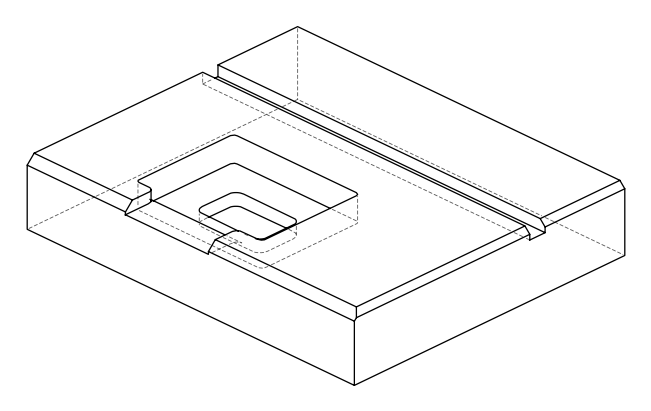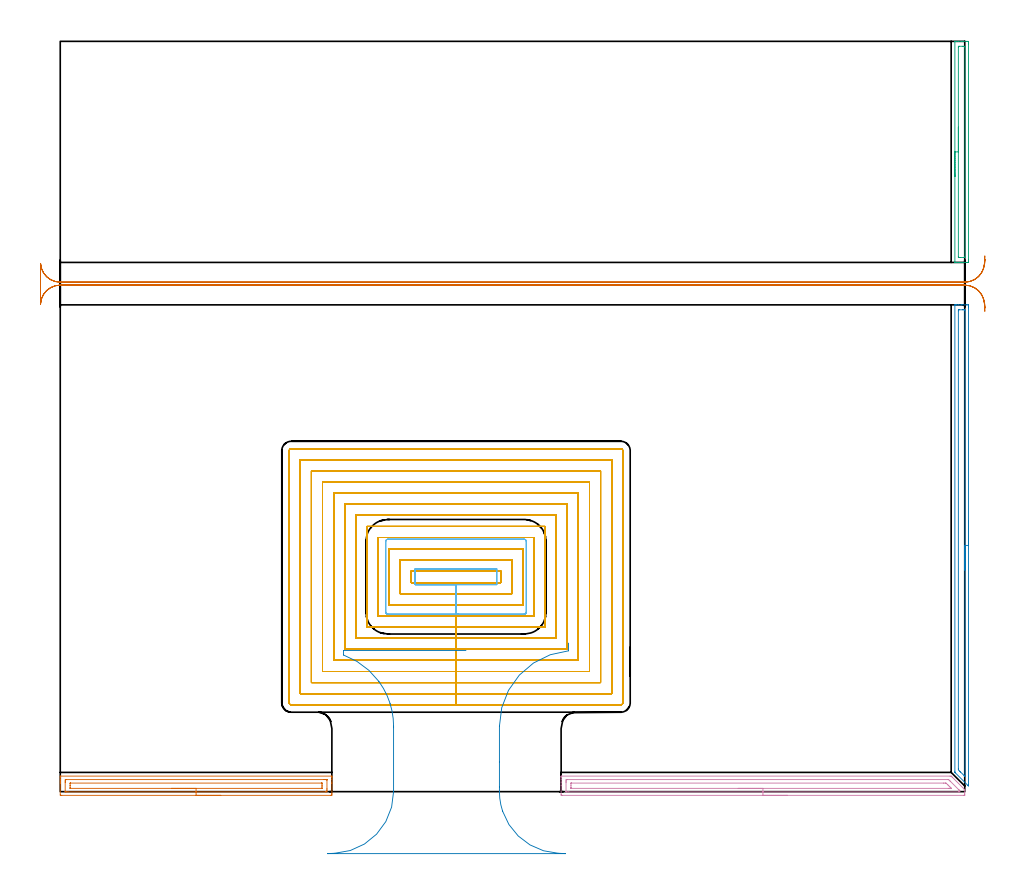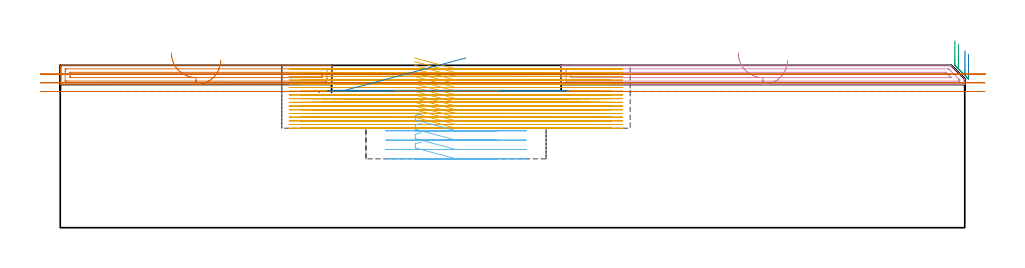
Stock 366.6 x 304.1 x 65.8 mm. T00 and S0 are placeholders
(PLAN: 8 operations, 3 tool changes, 137.5 min)
(1 AREA_MILL | FG_CHAMFER_SURFACE | UGT0205_001 | 2.86 min | 3495 mm3)
(2 AREA_MILL_1 | FG_CHAMFER_SURFACE_1 | UGT0205_001 | 3.28 min | 3037 mm3)
(3 AREA_MILL_2 | FG_CHAMFER_SURFACE_2 | UGT0205_001 | 1.63 min | 1408 mm3)
(4 AREA_MILL_3 | FG_CHAMFER_SURFACE_3 | UGT0205_001 | 4.1 min | 5039 mm3)
(5 MILL_RECTANGULAR_POCKET | POCKET_RECTANGULAR_STRAIGHT | NXT0201_008 | Follow Part, ap 1.5, ae 75% | 117.18 min | 395076 mm3)
(6 MILL_RECTANGULAR_POCKET_1 | POCKET_RECTANGULAR_STRAIGHT_1 | UGT0201_010 | Follow Part, ap 4, ae 75% | 2.56 min | 41193 mm3)
(7 MILL_RECTANGULAR_SLOT | SLOT_RECTANGULAR | UGT0201_010 | Follow Part, ap 4, ae 75% | 4.86 min | 66739 mm3)
(8 MILL_RECTANGULAR_SLOT_1 | SLOT_RECTANGULAR_1 | UGT0201_020 | Follow Part, ap 12.5, ae 75% | 1.08 min | 30642 mm3)
(TOOL UGT0205_001 | Chamfer Mill 20 x 3 x 45 deg. | D20 FL50 Z2)
(TOOL NXT0201_008 | ENDMILL 6mm [2P460-0600-NA 1630] | D6 FL26 Z6)
(TOOL UGT0201_010 | End Mill 16 mm | D16 FL22 Z2)
(TOOL UGT0201_020 | End mill 50 mm | D50 FL50 Z4)
(OP 1 AREA_MILL)
G17 G21 G94 G90
T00 M6
G54
G17 G0 G90 X65.05 Y-1.5 S1061 M3
G43 Z75.8 H0
Z68.
G94 G1 X65.012 Z67.128 F250.
X64.898 Z66.264
X64.709 Z65.412
X64.447 Z64.58
X64.113 Z63.774
X63.71 Z63.
X63.242 Z62.264
X62.71 Z61.572
X62.121 Z60.929
X61.478 Z60.34
X60.786 Z59.808
X60.05 Z59.34
X59.276 Z58.937
X58.47 Z58.603
X57.638 Z58.341
X56.786 Z58.152
X55.922 Z58.038
X55.05 Z58.
X0.606
X0.212 Y-1.496 Z58.002
X0.01 Y-1.492 Z58.005
X0. Y-1.109 Z58.388
Y3.277 Z62.771
Y3.84 Z63.336
Y4.154 Z63.65
Y4.717 Z64.213
Y5.031 Z64.526
Y5.661 Z65.16
Y6.019 Z65.518
X0.002 Y6.161 Z65.654
X0.01 Y6.298 Z65.788
X0.16 Y6.3 Z65.8
X109.94
X110.09 Y6.298 Z65.788
X110.098 Y6.161 Z65.654
X110.1 Y6.019 Z65.518
Y5.661 Z65.16
Y5.031 Z64.526
Y3.84 Z63.336
Y3.277 Z62.771
Y-0.827 Z58.669
X110.097 Y-1.109 Z58.388
X110.09 Y-1.492 Z58.005
X109.888 Y-1.496 Z58.002
X109.494 Y-1.5 Z58.
X55.05
Y-0.086 Z59.414
X3.136
X2.391 Y-0.085 Z59.415
X2.241 Y-0.084 Z59.416
X2.044 Y-0.079 Z59.421
X2.009 Y-0.073 Z59.427
X2.005 Y-0.047 Z59.453
X2.003 Y-0.018 Z59.482
X2. Y0.153 Z59.653
Y3.662 Z63.162
X2.003 Y4.154 Z63.654
X2.009 Y4.53 Z64.03
X2.029 Y4.879 Z64.379
X2.391 Y4.884 Z64.384
X2.541 Y4.885 Z64.385
X106.964 Y4.886 Z64.386
X107.709 Y4.885 Z64.385
X107.859 Y4.883 Z64.383
X108.056 Y4.879 Z64.379
X108.091 Y4.872 Z64.372
X108.095 Y4.846 Z64.346
X108.097 Y4.818 Z64.318
X108.1 Y4.647 Z64.147
Y1.138 Z60.638
X108.097 Y0.646 Z60.146
X108.091 Y0.27 Z59.77
X108.071 Y-0.079 Z59.421
X107.709 Y-0.084 Z59.416
X107.559 Y-0.085 Z59.415
X55.05 Y-0.086 Z59.414
Y1.328 Z60.828
X4.111 Y1.329 Z60.829
X4.058 Y1.33 Z60.83
X4.024 Y1.333 Z60.833
X4.011 Y1.335 Z60.835
X4.009 Y1.35 Z60.85
X4.003 Y1.523 Z61.023
X4. Y1.696 Z61.196
Y2.4 Z61.9
Y2.573 Z62.073
X4.003 Y3.277 Z62.777
X4.007 Y3.444 Z62.944
X4.012 Y3.465 Z62.965
X4.029 Y3.467 Z62.967
X4.078 Y3.469 Z62.969
X4.176 Y3.471 Z62.971
X105.989
X106.042 Y3.47 Z62.97
X106.076 Y3.467 Z62.967
X106.089 Y3.465 Z62.965
X106.091 Y3.45 Z62.95
X106.097 Y3.277 Z62.777
X106.1 Y3.104 Z62.604
Y2.4 Z61.9
Y2.227 Z61.727
X106.097 Y1.523 Z61.023
X106.093 Y1.356 Z60.856
X106.088 Y1.335 Z60.835
X106.071 Y1.333 Z60.833
X106.022 Y1.33 Z60.83
X105.924 Y1.329 Z60.829
X55.05 Y1.328 Z60.828
X54.178 Z60.867
X53.314 Z60.98
X52.462 Z61.169
X51.63 Z61.432
X50.824 Z61.765
X50.05 Z62.168
X49.314 Z62.637
X48.622 Z63.168
X47.979 Z63.757
X47.39 Z64.401
X46.858 Z65.093
X46.39 Z65.828
X45.987 Z66.602
X45.653 Z67.408
X45.391 Z68.24
X45.202 Z69.092
X45.088 Z69.957
X45.05 Z70.828
G0 Z75.8
M5
M2
(OP 2 AREA_MILL_1)
G17 G21 G94 G90
T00 M6
G54
G17 G0 G90 X368.1 Y109.8 S1061 M3
G43 Z75.8 H0
Z70.3
G94 G1 Y109.762 Z69.428 F250.
Y109.648 Z68.564
Y109.459 Z67.712
Y109.197 Z66.88
Y108.863 Z66.074
Y108.46 Z65.3
Y107.992 Z64.564
Y107.461 Z63.872
Y106.871 Z63.229
Y106.228 Z62.64
Y105.536 Z62.108
Y104.8 Z61.64
Y104.026 Z61.237
Y103.22 Z60.903
Y102.388 Z60.641
Y101.537 Z60.452
Y100.672 Z60.338
Y99.8 Z60.3
Y2.824
X368.099 Y2.466 Z60.301
X368.098 Y2.423 Z60.302
X368.091 Y2.313 Z60.305
X368.012 Y2.39 Z60.386
X367.933 Y2.466 Z60.465
X362.756 Y7.644 Z65.644
X362.647 Y7.755 Z65.752
X362.607 Y7.799 Z65.793
X362.6 Y8.271 Z65.8
Y197.134
X362.602 Y197.291 Z65.788
X362.633 Y197.3 Z65.758
X362.996 Z65.403
X363.359 Z65.041
X364.019 Z64.376
X365.237 Z63.16
X365.794 Z62.601
X367.29 Z61.106
X367.568 Y197.298 Z60.828
X368.091 Y197.292 Z60.305
X368.094 Y197.217 Z60.303
X368.099 Y196.687 Z60.301
X368.1 Y196.152 Z60.3
Y99.8
X366.686 Z61.714
Y6.485
X366.681 Y6.181 Z61.719
X366.368 Y6.485 Z62.032
X364.906 Y7.943 Z63.494
X364.58 Y8.271 Z63.82
X364.019 Y8.843 Z64.381
X364.014 Y9.169 Z64.386
Y194.901
X364.019 Y195.29 Z64.381
X364.512 Y195.298 Z63.888
X365.794 Y195.3 Z62.606
X366.287 Y195.298 Z62.113
X366.681 Y195.29 Z61.719
X366.686 Y194.901 Z61.714
Y99.8
Y98.929 Z61.752
Y98.064 Z61.866
Y97.212 Z62.055
Y96.38 Z62.317
Y95.574 Z62.651
Y94.8 Z63.054
Y94.064 Z63.523
Y93.372 Z64.054
Y92.729 Z64.643
Y92.14 Z65.286
Y91.609 Z65.978
Y91.14 Z66.714
Y90.737 Z67.488
Y90.403 Z68.294
Y90.141 Z69.126
Y89.952 Z69.978
Y89.838 Z70.843
Y89.8 Z71.714
G0 Z75.8
M5
M2
(OP 3 AREA_MILL_2)
G17 G21 G94 G90
T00 M6
G54
G17 G0 G90 X362.6 Y249.3 S1061 M3
G43 Z75.8 H0
G94 G1 Y249.338 Z74.928 F250.
Y249.452 Z74.063
Y249.641 Z73.212
Y249.903 Z72.38
Y250.237 Z71.574
Y250.64 Z70.8
Y251.109 Z70.064
Y251.64 Z69.372
Y252.229 Z68.729
Y252.872 Z68.139
Y253.564 Z67.608
Y254.3 Z67.14
Y255.074 Z66.737
Y255.88 Z66.403
Y256.712 Z66.141
Y257.564 Z65.952
Y258.428 Z65.838
Y259.3 Z65.8
Y303.937
X362.603 Y304.091 Z65.788
X362.632 Y304.1 Z65.759
X362.989 Z65.411
X363.371 Z65.028
X364.019 Z64.376
X365.23 Z63.166
X365.794 Z62.601
X367.286 Z61.109
X367.568 Y304.097 Z60.828
X368.091 Y304.092 Z60.305
X368.094 Y304.02 Z60.303
X368.099 Y303.491 Z60.301
X368.1 Y302.955 Z60.3
Y215.467
X368.099 Y215.109 Z60.301
X368.094 Y214.58 Z60.303
X368.091 Y214.508 Z60.305
X367.568 Y214.5 Z60.828
X365.794 Z62.601
X365.231 Z63.166
X364.906 Z63.49
X364.343 Z64.053
X364.019 Z64.376
X363.371 Z65.028
X362.989 Z65.411
X362.631 Y214.507 Z65.76
X362.603 Y214.51 Z65.788
X362.6 Y214.663 Z65.8
Y259.3
X364.014 Z64.386
Y301.705
X364.019 Y302.09 Z64.381
X364.515 Y302.099 Z63.885
X365.794 Y302.1 Z62.606
X366.29 Y302.099 Z62.11
X366.681 Y302.09 Z61.719
X366.686 Y301.705 Z61.714
Y216.895
X366.681 Y216.51 Z61.719
X366.185 Y216.501 Z62.215
X364.906 Y216.5 Z63.494
X364.41 Y216.501 Z63.99
X364.019 Y216.51 Z64.381
X364.014 Y216.895 Z64.386
Y216.9
Y259.3
Y260.172 Z64.424
Y261.037 Z64.538
Y261.888 Z64.727
Y262.72 Z64.989
Y263.526 Z65.323
Y264.3 Z65.726
Y265.036 Z66.194
Y265.728 Z66.725
Y266.371 Z67.315
Y266.96 Z67.958
Y267.492 Z68.65
Y267.96 Z69.386
Y268.363 Z70.16
Y268.697 Z70.966
Y268.959 Z71.798
Y269.148 Z72.649
Y269.262 Z73.514
Y269.3 Z74.386
G0 Z75.8
M5
M2
(OP 4 AREA_MILL_3)
G17 G21 G94 G90
T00 M6
G54
G17 G0 G90 X294.8 Y-1.5 S1061 M3
G43 Z75.8 H0
Z68.
G94 G1 X294.762 Z67.128 F250.
X294.648 Z66.264
X294.459 Z65.412
X294.197 Z64.58
X293.863 Z63.774
X293.46 Z63.
X292.992 Z62.264
X292.46 Z61.572
X291.871 Z60.929
X291.228 Z60.34
X290.536 Z59.808
X289.8 Z59.34
X289.026 Z58.937
X288.22 Z58.603
X287.388 Z58.341
X286.537 Z58.152
X285.672 Z58.038
X284.8 Z58.
X203.603
X203.209 Y-1.496 Z58.002
X203.01 Y-1.492 Z58.005
X203. Y-1.109 Z58.388
Y2.4 Z61.895
Y3.846 Z63.343
Y5.031 Z64.526
Y5.648 Z65.147
Y6.025 Z65.524
X203.002 Y6.164 Z65.657
X203.01 Y6.298 Z65.788
X203.157 Y6.3 Z65.8
X360.643
X361.101 Y6.293 Z65.793
X361.144 Y6.254 Z65.754
X361.492 Y5.909 Z65.408
X366.592 Y0.809 Z60.306
X366.6 Y0.799 Z60.296
Y0.646 Z60.145
Y0.55 Z60.05
Y-0.492 Z59.007
Y-1.109 Z58.387
Y-1.416 Z58.08
X366.597 Y-1.491 Z58.005
X366.443 Y-1.497 Z58.003
X366.244 Y-1.5 Z58.
X284.8
Y-0.086 Z59.414
X206.132
X205.388 Y-0.085 Z59.415
X205.237 Y-0.083 Z59.417
X205.042 Y-0.079 Z59.421
X205.009 Y-0.071 Z59.429
X205.005 Y-0.046 Z59.454
X205.003 Y-0.019 Z59.481
X205. Y0.149 Z59.649
Y3.658 Z63.158
X205.003 Y4.154 Z63.654
X205.008 Y4.528 Z64.028
X205.025 Y4.879 Z64.379
X205.388 Y4.884 Z64.384
X205.537 Y4.885 Z64.385
X359.9
X359.992 Y4.884 Z64.384
X360.038 Y4.881 Z64.381
X360.056 Y4.879 Z64.379
X360.144 Y4.795 Z64.295
X360.483 Y4.465 Z63.965
X360.643 Y4.307 Z63.807
X360.796 Y4.154 Z63.654
X364.212 Y0.738 Z60.238
X364.304 Y0.646 Z60.146
X364.392 Y0.555 Z60.055
X364.556 Y0.383 Z59.883
X364.59 Y0.334 Z59.834
X364.594 Y0.312 Z59.812
X364.597 Y0.268 Z59.768
X364.575 Y-0.079 Z59.421
X364.212 Y-0.084 Z59.416
X364.063 Y-0.085 Z59.415
X284.8 Y-0.086 Z59.414
Y1.328 Z60.828
X207.106 Y1.329 Z60.829
X207.054 Y1.331 Z60.831
X207.021 Y1.334 Z60.834
X207.01 Y1.336 Z60.836
X207.008 Y1.354 Z60.854
X207.003 Y1.523 Z61.023
X207. Y1.692 Z61.192
Y2.569 Z62.069
X207.002 Y3.277 Z62.777
X207.005 Y3.442 Z62.942
X207.01 Y3.464 Z62.964
X207.025 Y3.466 Z62.966
X207.073 Y3.469 Z62.969
X207.172 Y3.471 Z62.971
X357.967
X358.665 Y3.468 Z62.968
X358.859 Y3.464 Z62.964
X359.037 Y3.451 Z62.951
X359.217 Y3.277 Z62.777
X359.751 Y2.749 Z62.249
X360.101 Y2.4 Z61.9
X360.643 Y1.857 Z61.357
X360.975 Y1.523 Z61.023
X361.082 Y1.411 Z60.911
X361.152 Y1.335 Z60.835
X361.039 Y1.333 Z60.833
X360.84 Y1.33 Z60.83
X360.643 Y1.329 Z60.829
X359.949 Y1.328 Z60.828
X284.8
X283.928 Z60.867
X283.064 Z60.98
X282.212 Z61.169
X281.38 Z61.432
X280.574 Z61.765
X279.8 Z62.168
X279.064 Z62.637
X278.372 Z63.168
X277.729 Z63.757
X277.14 Z64.401
X276.609 Z65.093
X276.14 Z65.828
X275.737 Z66.602
X275.403 Z67.408
X275.141 Z68.24
X274.952 Z69.092
X274.838 Z69.957
X274.8 Z70.828
G0 Z75.8
M5
M2
(OP 5 MILL_RECTANGULAR_POCKET)
G17 G21 G94 G90
T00 M6
G54
G17 G0 G90 X143.606 Y84.7 S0 M3
G43 Z75.8 H1
Z68.8
G94 G1 X160.4 Z64.3 F250.
X178.5 F500.
Y89.5
X142.3
Y84.7
X160.4
Y80.2
X183.
Y94.
X137.8
Y80.2
X160.4
Y75.7
X187.5
Y98.5
X133.3
Y75.7
X160.4
Y71.2
X192.
Y103.
X128.8
Y71.2
X160.4
Y66.7
X196.5
Y107.5
X124.3
Y66.7
X160.4
Y62.2
X201.
Y112.
X119.8
Y62.2
X160.4
Y57.7
X205.5
Y116.5
X115.3
Y57.7
X160.4
Y53.2
X210.
Y121.
X110.8
Y53.2
X160.4
Y48.7
X214.5
Y125.5
X106.3
Y48.7
X160.4
Y44.2
X219.
Y130.
X101.8
Y44.2
X160.4
Y39.7
X223.5
Y134.5
X97.3
Y39.7
X160.4
Y35.2
X227.2
G3 X228. Y36. R0.8
G1 Y138.2
G3 X227.2 Y139. R0.8
G1 X93.6
G3 X92.8 Y138.2 R0.8
G1 Y36.
G3 X93.6 Y35.2 R0.8
G1 X160.4
X161.4
G0 X143.606 Y84.7 Z67.3
G1 X160.4 Z62.8 F250.
X178.5 F500.
Y89.5
X142.3
Y84.7
X160.4
Y80.2
X183.
Y94.
X137.8
Y80.2
X160.4
Y75.7
X187.5
Y98.5
X133.3
Y75.7
X160.4
Y71.2
X192.
Y103.
X128.8
Y71.2
X160.4
Y66.7
X196.5
Y107.5
X124.3
Y66.7
X160.4
Y62.2
X201.
Y112.
X119.8
Y62.2
X160.4
Y57.7
X205.5
Y116.5
X115.3
Y57.7
X160.4
Y53.2
X210.
Y121.
X110.8
Y53.2
X160.4
Y48.7
X214.5
Y125.5
X106.3
Y48.7
X160.4
Y44.2
X219.
Y130.
X101.8
Y44.2
X160.4
Y39.7
X223.5
Y134.5
X97.3
Y39.7
X160.4
Y35.2
X227.2
G3 X228. Y36. R0.8
G1 Y138.2
G3 X227.2 Y139. R0.8
G1 X93.6
G3 X92.8 Y138.2 R0.8
G1 Y36.
G3 X93.6 Y35.2 R0.8
G1 X160.4
X161.4
G0 X143.606 Y84.7 Z65.8
G1 X160.4 Z61.3 F250.
X178.5 F500.
Y89.5
X142.3
Y84.7
X160.4
Y80.2
X183.
Y94.
X137.8
Y80.2
X160.4
Y75.7
X187.5
Y98.5
X133.3
Y75.7
X160.4
Y71.2
X192.
Y103.
X128.8
Y71.2
X160.4
Y66.7
X196.5
Y107.5
X124.3
Y66.7
X160.4
Y62.2
X201.
Y112.
X119.8
Y62.2
X160.4
Y57.7
X205.5
Y116.5
X115.3
Y57.7
X160.4
Y53.2
X210.
Y121.
X110.8
Y53.2
X160.4
Y48.7
X214.5
Y125.5
X106.3
Y48.7
X160.4
Y44.2
X219.
Y130.
X101.8
Y44.2
X160.4
Y39.7
X223.5
Y134.5
X97.3
Y39.7
X160.4
Y35.2
X227.2
G3 X228. Y36. R0.8
G1 Y138.2
G3 X227.2 Y139. R0.8
G1 X93.6
G3 X92.8 Y138.2 R0.8
G1 Y36.
G3 X93.6 Y35.2 R0.8
G1 X160.4
X161.4
G0 X143.606 Y84.7 Z64.3
G1 X160.4 Z59.8 F250.
X178.5 F500.
Y89.5
X142.3
Y84.7
X160.4
Y80.2
X183.
Y94.
X137.8
Y80.2
X160.4
Y75.7
X187.5
Y98.5
X133.3
Y75.7
X160.4
Y71.2
X192.
Y103.
X128.8
Y71.2
X160.4
Y66.7
X196.5
Y107.5
X124.3
Y66.7
X160.4
Y62.2
X201.
Y112.
X119.8
Y62.2
X160.4
Y57.7
X205.5
Y116.5
X115.3
Y57.7
X160.4
Y53.2
X210.
Y121.
X110.8
Y53.2
X160.4
Y48.7
X214.5
Y125.5
X106.3
Y48.7
X160.4
Y44.2
X219.
Y130.
X101.8
Y44.2
X160.4
Y39.7
X223.5
Y134.5
X97.3
Y39.7
X160.4
Y35.2
X227.2
G3 X228. Y36. R0.8
G1 Y138.2
G3 X227.2 Y139. R0.8
G1 X93.6
G3 X92.8 Y138.2 R0.8
G1 Y36.
G3 X93.6 Y35.2 R0.8
G1 X160.4
X161.4
G0 X143.606 Y84.7 Z62.8
G1 X160.4 Z58.3 F250.
X178.5 F500.
Y89.5
X142.3
Y84.7
X160.4
Y80.2
X183.
Y94.
X137.8
Y80.2
X160.4
Y75.7
X187.5
Y98.5
X133.3
Y75.7
X160.4
Y71.2
X192.
Y103.
X128.8
Y71.2
X160.4
Y66.7
X196.5
Y107.5
X124.3
Y66.7
X160.4
Y62.2
X201.
Y112.
X119.8
Y62.2
X160.4
Y57.7
X205.5
Y116.5
X115.3
Y57.7
X160.4
Y53.2
X210.
Y121.
X110.8
Y53.2
X160.4
Y48.7
X214.5
Y125.5
X106.3
Y48.7
X160.4
Y44.2
X219.
Y130.
X101.8
Y44.2
X160.4
Y39.7
X223.5
Y134.5
X97.3
Y39.7
X160.4
Y35.2
X227.2
G3 X228. Y36. R0.8
G1 Y138.2
G3 X227.2 Y139. R0.8
G1 X93.6
G3 X92.8 Y138.2 R0.8
G1 Y36.
G3 X93.6 Y35.2 R0.8
G1 X160.4
X161.4
G0 X143.606 Y84.7 Z61.3
G1 X160.4 Z56.8 F250.
X178.5 F500.
Y89.5
X142.3
Y84.7
X160.4
Y80.2
X183.
Y94.
X137.8
Y80.2
X160.4
Y75.7
X187.5
Y98.5
X133.3
Y75.7
X160.4
Y71.2
X192.
Y103.
X128.8
Y71.2
X160.4
Y66.7
X196.5
Y107.5
X124.3
Y66.7
X160.4
Y62.2
X201.
Y112.
X119.8
Y62.2
X160.4
Y57.7
X205.5
Y116.5
X115.3
Y57.7
X160.4
Y53.2
X210.
Y121.
X110.8
Y53.2
X160.4
Y48.7
X214.5
Y125.5
X106.3
Y48.7
X160.4
Y44.2
X219.
Y130.
X101.8
Y44.2
X160.4
Y39.7
X223.5
Y134.5
X97.3
Y39.7
X160.4
Y35.2
X227.2
G3 X228. Y36. R0.8
G1 Y138.2
G3 X227.2 Y139. R0.8
G1 X93.6
G3 X92.8 Y138.2 R0.8
G1 Y36.
G3 X93.6 Y35.2 R0.8
G1 X160.4
X161.4
G0 X143.606 Y84.7 Z59.8
G1 X160.4 Z55.3 F250.
X178.5 F500.
Y89.5
X142.3
Y84.7
X160.4
Y80.2
X183.
Y94.
X137.8
Y80.2
X160.4
Y75.7
X187.5
Y98.5
X133.3
Y75.7
X160.4
Y71.2
X192.
Y103.
X128.8
Y71.2
X160.4
Y66.7
X196.5
Y107.5
X124.3
Y66.7
X160.4
Y62.2
X201.
Y112.
X119.8
Y62.2
X160.4
Y57.7
X205.5
Y116.5
X115.3
Y57.7
X160.4
Y53.2
X210.
Y121.
X110.8
Y53.2
X160.4
Y48.7
X214.5
Y125.5
X106.3
Y48.7
X160.4
Y44.2
X219.
Y130.
X101.8
Y44.2
X160.4
Y39.7
X223.5
Y134.5
X97.3
Y39.7
X160.4
Y35.2
X227.2
G3 X228. Y36. R0.8
G1 Y138.2
G3 X227.2 Y139. R0.8
G1 X93.6
G3 X92.8 Y138.2 R0.8
G1 Y36.
G3 X93.6 Y35.2 R0.8
G1 X160.4
X161.4
G0 X143.606 Y84.7 Z58.3
G1 X160.4 Z53.8 F250.
X178.5 F500.
Y89.5
X142.3
Y84.7
X160.4
Y80.2
X183.
Y94.
X137.8
Y80.2
X160.4
Y75.7
X187.5
Y98.5
X133.3
Y75.7
X160.4
Y71.2
X192.
Y103.
X128.8
Y71.2
X160.4
Y66.7
X196.5
Y107.5
X124.3
Y66.7
X160.4
Y62.2
X201.
Y112.
X119.8
Y62.2
X160.4
Y57.7
X205.5
Y116.5
X115.3
Y57.7
X160.4
Y53.2
X210.
Y121.
X110.8
Y53.2
X160.4
Y48.7
X214.5
Y125.5
X106.3
Y48.7
X160.4
Y44.2
X219.
Y130.
X101.8
Y44.2
X160.4
Y39.7
X223.5
Y134.5
X97.3
Y39.7
X160.4
Y35.2
X227.2
G3 X228. Y36. R0.8
G1 Y138.2
G3 X227.2 Y139. R0.8
G1 X93.6
G3 X92.8 Y138.2 R0.8
G1 Y36.
G3 X93.6 Y35.2 R0.8
G1 X160.4
X161.4
G0 X143.606 Y84.7 Z56.8
G1 X160.4 Z52.3 F250.
X178.5 F500.
Y89.5
X142.3
Y84.7
X160.4
Y80.2
X183.
Y94.
X137.8
Y80.2
X160.4
Y75.7
X187.5
Y98.5
X133.3
Y75.7
X160.4
Y71.2
X192.
Y103.
X128.8
Y71.2
X160.4
Y66.7
X196.5
Y107.5
X124.3
Y66.7
X160.4
Y62.2
X201.
Y112.
X119.8
Y62.2
X160.4
Y57.7
X205.5
Y116.5
X115.3
Y57.7
X160.4
Y53.2
X210.
Y121.
X110.8
Y53.2
X160.4
Y48.7
X214.5
Y125.5
X106.3
Y48.7
X160.4
Y44.2
X219.
Y130.
X101.8
Y44.2
X160.4
Y39.7
X223.5
Y134.5
X97.3
Y39.7
X160.4
Y35.2
X227.2
G3 X228. Y36. R0.8
G1 Y138.2
G3 X227.2 Y139. R0.8
G1 X93.6
G3 X92.8 Y138.2 R0.8
G1 Y36.
G3 X93.6 Y35.2 R0.8
G1 X160.4
X161.4
G0 X143.606 Y84.7 Z55.3
G1 X160.4 Z50.8 F250.
X178.5 F500.
Y89.5
X142.3
Y84.7
X160.4
Y80.2
X183.
Y94.
X137.8
Y80.2
X160.4
Y75.7
X187.5
Y98.5
X133.3
Y75.7
X160.4
Y71.2
X192.
Y103.
X128.8
Y71.2
X160.4
Y66.7
X196.5
Y107.5
X124.3
Y66.7
X160.4
Y62.2
X201.
Y112.
X119.8
Y62.2
X160.4
Y57.7
X205.5
Y116.5
X115.3
Y57.7
X160.4
Y53.2
X210.
Y121.
X110.8
Y53.2
X160.4
Y48.7
X214.5
Y125.5
X106.3
Y48.7
X160.4
Y44.2
X219.
Y130.
X101.8
Y44.2
X160.4
Y39.7
X223.5
Y134.5
X97.3
Y39.7
X160.4
Y35.2
X227.2
G3 X228. Y36. R0.8
G1 Y138.2
G3 X227.2 Y139. R0.8
G1 X93.6
G3 X92.8 Y138.2 R0.8
G1 Y36.
G3 X93.6 Y35.2 R0.8
G1 X160.4
X161.4
G0 X143.606 Y84.7 Z53.8
G1 X160.4 Z49.3 F250.
X178.5 F500.
Y89.5
X142.3
Y84.7
X160.4
Y80.2
X183.
Y94.
X137.8
Y80.2
X160.4
Y75.7
X187.5
Y98.5
X133.3
Y75.7
X160.4
Y71.2
X192.
Y103.
X128.8
Y71.2
X160.4
Y66.7
X196.5
Y107.5
X124.3
Y66.7
X160.4
Y62.2
X201.
Y112.
X119.8
Y62.2
X160.4
Y57.7
X205.5
Y116.5
X115.3
Y57.7
X160.4
Y53.2
X210.
Y121.
X110.8
Y53.2
X160.4
Y48.7
X214.5
Y125.5
X106.3
Y48.7
X160.4
Y44.2
X219.
Y130.
X101.8
Y44.2
X160.4
Y39.7
X223.5
Y134.5
X97.3
Y39.7
X160.4
Y35.2
X227.2
G3 X228. Y36. R0.8
G1 Y138.2
G3 X227.2 Y139. R0.8
G1 X93.6
G3 X92.8 Y138.2 R0.8
G1 Y36.
G3 X93.6 Y35.2 R0.8
G1 X160.4
X161.4
G0 X143.606 Y84.7 Z52.3
G1 X160.4 Z47.8 F250.
X178.5 F500.
Y89.5
X142.3
Y84.7
X160.4
Y80.2
X183.
Y94.
X137.8
Y80.2
X160.4
Y75.7
X187.5
Y98.5
X133.3
Y75.7
X160.4
Y71.2
X192.
Y103.
X128.8
Y71.2
X160.4
Y66.7
X196.5
Y107.5
X124.3
Y66.7
X160.4
Y62.2
X201.
Y112.
X119.8
Y62.2
X160.4
Y57.7
X205.5
Y116.5
X115.3
Y57.7
X160.4
Y53.2
X210.
Y121.
X110.8
Y53.2
X160.4
Y48.7
X214.5
Y125.5
X106.3
Y48.7
X160.4
Y44.2
X219.
Y130.
X101.8
Y44.2
X160.4
Y39.7
X223.5
Y134.5
X97.3
Y39.7
X160.4
Y35.2
X227.2
G3 X228. Y36. R0.8
G1 Y138.2
G3 X227.2 Y139. R0.8
G1 X93.6
G3 X92.8 Y138.2 R0.8
G1 Y36.
G3 X93.6 Y35.2 R0.8
G1 X160.4
X161.4
G0 X143.606 Y84.7 Z50.8
G1 X160.4 Z46.3 F250.
X178.5 F500.
Y89.5
X142.3
Y84.7
X160.4
Y80.2
X183.
Y94.
X137.8
Y80.2
X160.4
Y75.7
X187.5
Y98.5
X133.3
Y75.7
X160.4
Y71.2
X192.
Y103.
X128.8
Y71.2
X160.4
Y66.7
X196.5
Y107.5
X124.3
Y66.7
X160.4
Y62.2
X201.
Y112.
X119.8
Y62.2
X160.4
Y57.7
X205.5
Y116.5
X115.3
Y57.7
X160.4
Y53.2
X210.
Y121.
X110.8
Y53.2
X160.4
Y48.7
X214.5
Y125.5
X106.3
Y48.7
X160.4
Y44.2
X219.
Y130.
X101.8
Y44.2
X160.4
Y39.7
X223.5
Y134.5
X97.3
Y39.7
X160.4
Y35.2
X227.2
G3 X228. Y36. R0.8
G1 Y138.2
G3 X227.2 Y139. R0.8
G1 X93.6
G3 X92.8 Y138.2 R0.8
G1 Y36.
G3 X93.6 Y35.2 R0.8
G1 X160.4
X161.4
G0 X143.606 Y84.7 Z49.3
G1 X160.4 Z44.8 F250.
X178.5 F500.
Y89.5
X142.3
Y84.7
X160.4
Y80.2
X183.
Y94.
X137.8
Y80.2
X160.4
Y75.7
X187.5
Y98.5
X133.3
Y75.7
X160.4
Y71.2
X192.
Y103.
X128.8
Y71.2
X160.4
Y66.7
X196.5
Y107.5
X124.3
Y66.7
X160.4
Y62.2
X201.
Y112.
X119.8
Y62.2
X160.4
Y57.7
X205.5
Y116.5
X115.3
Y57.7
X160.4
Y53.2
X210.
Y121.
X110.8
Y53.2
X160.4
Y48.7
X214.5
Y125.5
X106.3
Y48.7
X160.4
Y44.2
X219.
Y130.
X101.8
Y44.2
X160.4
Y39.7
X223.5
Y134.5
X97.3
Y39.7
X160.4
Y35.2
X227.2
G3 X228. Y36. R0.8
G1 Y138.2
G3 X227.2 Y139. R0.8
G1 X93.6
G3 X92.8 Y138.2 R0.8
G1 Y36.
G3 X93.6 Y35.2 R0.8
G1 X160.4
X161.4
G0 X143.606 Y84.7 Z47.8
G1 X160.4 Z43.3 F250.
X178.5 F500.
Y89.5
X142.3
Y84.7
X160.4
Y80.2
X183.
Y94.
X137.8
Y80.2
X160.4
Y75.7
X187.5
Y98.5
X133.3
Y75.7
X160.4
Y71.2
X192.
Y103.
X128.8
Y71.2
X160.4
Y66.7
X196.5
Y107.5
X124.3
Y66.7
X160.4
Y62.2
X201.
Y112.
X119.8
Y62.2
X160.4
Y57.7
X205.5
Y116.5
X115.3
Y57.7
X160.4
Y53.2
X210.
Y121.
X110.8
Y53.2
X160.4
Y48.7
X214.5
Y125.5
X106.3
Y48.7
X160.4
Y44.2
X219.
Y130.
X101.8
Y44.2
X160.4
Y39.7
X223.5
Y134.5
X97.3
Y39.7
X160.4
Y35.2
X227.2
G3 X228. Y36. R0.8
G1 Y138.2
G3 X227.2 Y139. R0.8
G1 X93.6
G3 X92.8 Y138.2 R0.8
G1 Y36.
G3 X93.6 Y35.2 R0.8
G1 X160.4
X161.4
G0 X143.606 Y84.7 Z46.3
G1 X160.4 Z41.8 F250.
X178.5 F500.
Y89.5
X142.3
Y84.7
X160.4
Y80.2
X183.
Y94.
X137.8
Y80.2
X160.4
Y75.7
X187.5
Y98.5
X133.3
Y75.7
X160.4
Y71.2
X192.
Y103.
X128.8
Y71.2
X160.4
Y66.7
X196.5
Y107.5
X124.3
Y66.7
X160.4
Y62.2
X201.
Y112.
X119.8
Y62.2
X160.4
Y57.7
X205.5
Y116.5
X115.3
Y57.7
X160.4
Y53.2
X210.
Y121.
X110.8
Y53.2
X160.4
Y48.7
X214.5
Y125.5
X106.3
Y48.7
X160.4
Y44.2
X219.
Y130.
X101.8
Y44.2
X160.4
Y39.7
X223.5
Y134.5
X97.3
Y39.7
X160.4
Y35.2
X227.2
G3 X228. Y36. R0.8
G1 Y138.2
G3 X227.2 Y139. R0.8
G1 X93.6
G3 X92.8 Y138.2 R0.8
G1 Y36.
G3 X93.6 Y35.2 R0.8
G1 X160.4
X161.4
G0 X143.606 Y84.7 Z44.8
G1 X160.4 Z40.3 F250.
X178.5 F500.
Y89.5
X142.3
Y84.7
X160.4
Y80.2
X183.
Y94.
X137.8
Y80.2
X160.4
Y75.7
X187.5
Y98.5
X133.3
Y75.7
X160.4
Y71.2
X192.
Y103.
X128.8
Y71.2
X160.4
Y66.7
X196.5
Y107.5
X124.3
Y66.7
X160.4
Y62.2
X201.
Y112.
X119.8
Y62.2
X160.4
Y57.7
X205.5
Y116.5
X115.3
Y57.7
X160.4
Y53.2
X210.
Y121.
X110.8
Y53.2
X160.4
Y48.7
X214.5
Y125.5
X106.3
Y48.7
X160.4
Y44.2
X219.
Y130.
X101.8
Y44.2
X160.4
Y39.7
X223.5
Y134.5
X97.3
Y39.7
X160.4
Y35.2
X227.2
G3 X228. Y36. R0.8
G1 Y138.2
G3 X227.2 Y139. R0.8
G1 X93.6
G3 X92.8 Y138.2 R0.8
G1 Y36.
G3 X93.6 Y35.2 R0.8
G1 X160.4
X161.4
G0 Z75.8
M5
M2
(OP 6 MILL_RECTANGULAR_POCKET_1)
G17 G21 G94 G90
T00 M6
G54
G17 G0 G90 X146.341 Y90.3 S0 M3
G43 Z75.8 H0
Z46.06
G94 G1 X143.9 Z45.406 F250.
Y83.9 Z43.691
X160.4 Z39.27
X176.9 F500.
Y90.3
X143.9
Y83.9
X160.4
Y71.9
X188.
G3 X188.9 Y72.8 R0.9
G1 Y101.4
G3 X188. Y102.3 R0.9
G1 X132.8
G3 X131.9 Y101.4 R0.9
G1 Y72.8
G3 X132.8 Y71.9 R0.9
G1 X160.4
X161.4
G0 X146.341 Y90.3 Z42.27
G1 X143.9 Z41.616 F250.
Y83.9 Z39.901
X160.4 Z35.48
X176.9 F500.
Y90.3
X143.9
Y83.9
X160.4
Y71.9
X188.
G3 X188.9 Y72.8 R0.9
G1 Y101.4
G3 X188. Y102.3 R0.9
G1 X132.8
G3 X131.9 Y101.4 R0.9
G1 Y72.8
G3 X132.8 Y71.9 R0.9
G1 X160.4
X161.4
G0 X146.341 Y90.3 Z38.48
G1 X143.9 Z37.826 F250.
Y83.9 Z36.111
X160.4 Z31.69
X176.9 F500.
Y90.3
X143.9
Y83.9
X160.4
Y71.9
X188.
G3 X188.9 Y72.8 R0.9
G1 Y101.4
G3 X188. Y102.3 R0.9
G1 X132.8
G3 X131.9 Y101.4 R0.9
G1 Y72.8
G3 X132.8 Y71.9 R0.9
G1 X160.4
X161.4
G0 X146.341 Y90.3 Z34.69
G1 X143.9 Z34.036 F250.
Y83.9 Z32.321
X160.4 Z27.9
X176.9 F500.
Y90.3
X143.9
Y83.9
X160.4
Y71.9
X188.
G3 X188.9 Y72.8 R0.9
G1 Y101.4
G3 X188. Y102.3 R0.9
G1 X132.8
G3 X131.9 Y101.4 R0.9
G1 Y72.8
G3 X132.8 Y71.9 R0.9
G1 X160.4
X161.4
G0 Z75.8
M5
M2
(OP 7 MILL_RECTANGULAR_SLOT)
G17 G21 G94 G90
T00 M6
G54
G17 G0 G90 X375.052 Y215.753 S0 M3
G43 Z75.8 H0
Z62.267
G94 G1 X374.422 Y212.82 F250.
G2 X366.6 Y206.5 R8. F500.
G1 X0.
G2 X-7.99 Y214.1 R8.
G1 X-8.
Y197.7
X-7.99
G2 X0. Y205.3 R8.
G1 X366.6
G2 X374.425 Y198.964 R8.
G1 X375.049 Y196.03 F250.
G0 X374.74 Y217.096 Z58.733
G1 X374.59 Y214.1
G2 X366.6 Y206.5 R8. F500.
G1 X0.
G2 X-7.99 Y214.1 R8.
G1 X-8.
Y197.7
X-7.99
G2 X0. Y205.3 R8.
G1 X366.6
G2 X374.59 Y197.7 R8.
G1 X374.74 Y194.704 F250.
G0 Y217.096 Z55.2
G1 X374.59 Y214.1
G2 X366.6 Y206.5 R8. F500.
G1 X0.
G2 X-7.99 Y214.1 R8.
G1 X-8.
Y197.7
X-7.99
G2 X0. Y205.3 R8.
G1 X366.6
G2 X374.59 Y197.7 R8.
G1 X374.74 Y194.704 F250.
G0 Z75.8
M5
M2
(OP 8 MILL_RECTANGULAR_SLOT_1)
G17 G21 G94 G90
T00 M6
G54
G17 G0 G90 X164.436 Y57.2 S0 M3
G43 Z75.8 H0
Z68.8
G94 G1 X114.8 Z55.5 F250.
Y55.385 F500.
G2 X129.155 Y44.658 R30.7
X133.663 Y35.781 R30.7 F386.
X135.1 Y26.5 R30.7 F329.
G1 Y25.929
Y0. F500.
G2 X111.324 Y-24.97 R25.
G1 X108.328 Y-25.117 F250.
X204.772
X201.776 Y-24.97
G2 X179.283 Y-7.907 R25. F500.
X178. Y0. R25. F404.
G1 Y1.955
Y11.955 F477.
Y26.5 F500.
G2 X206. Y57.081 R30.7
G1 Y57.2
Y60.2 F250.
G0 Z75.8
M5
M2
